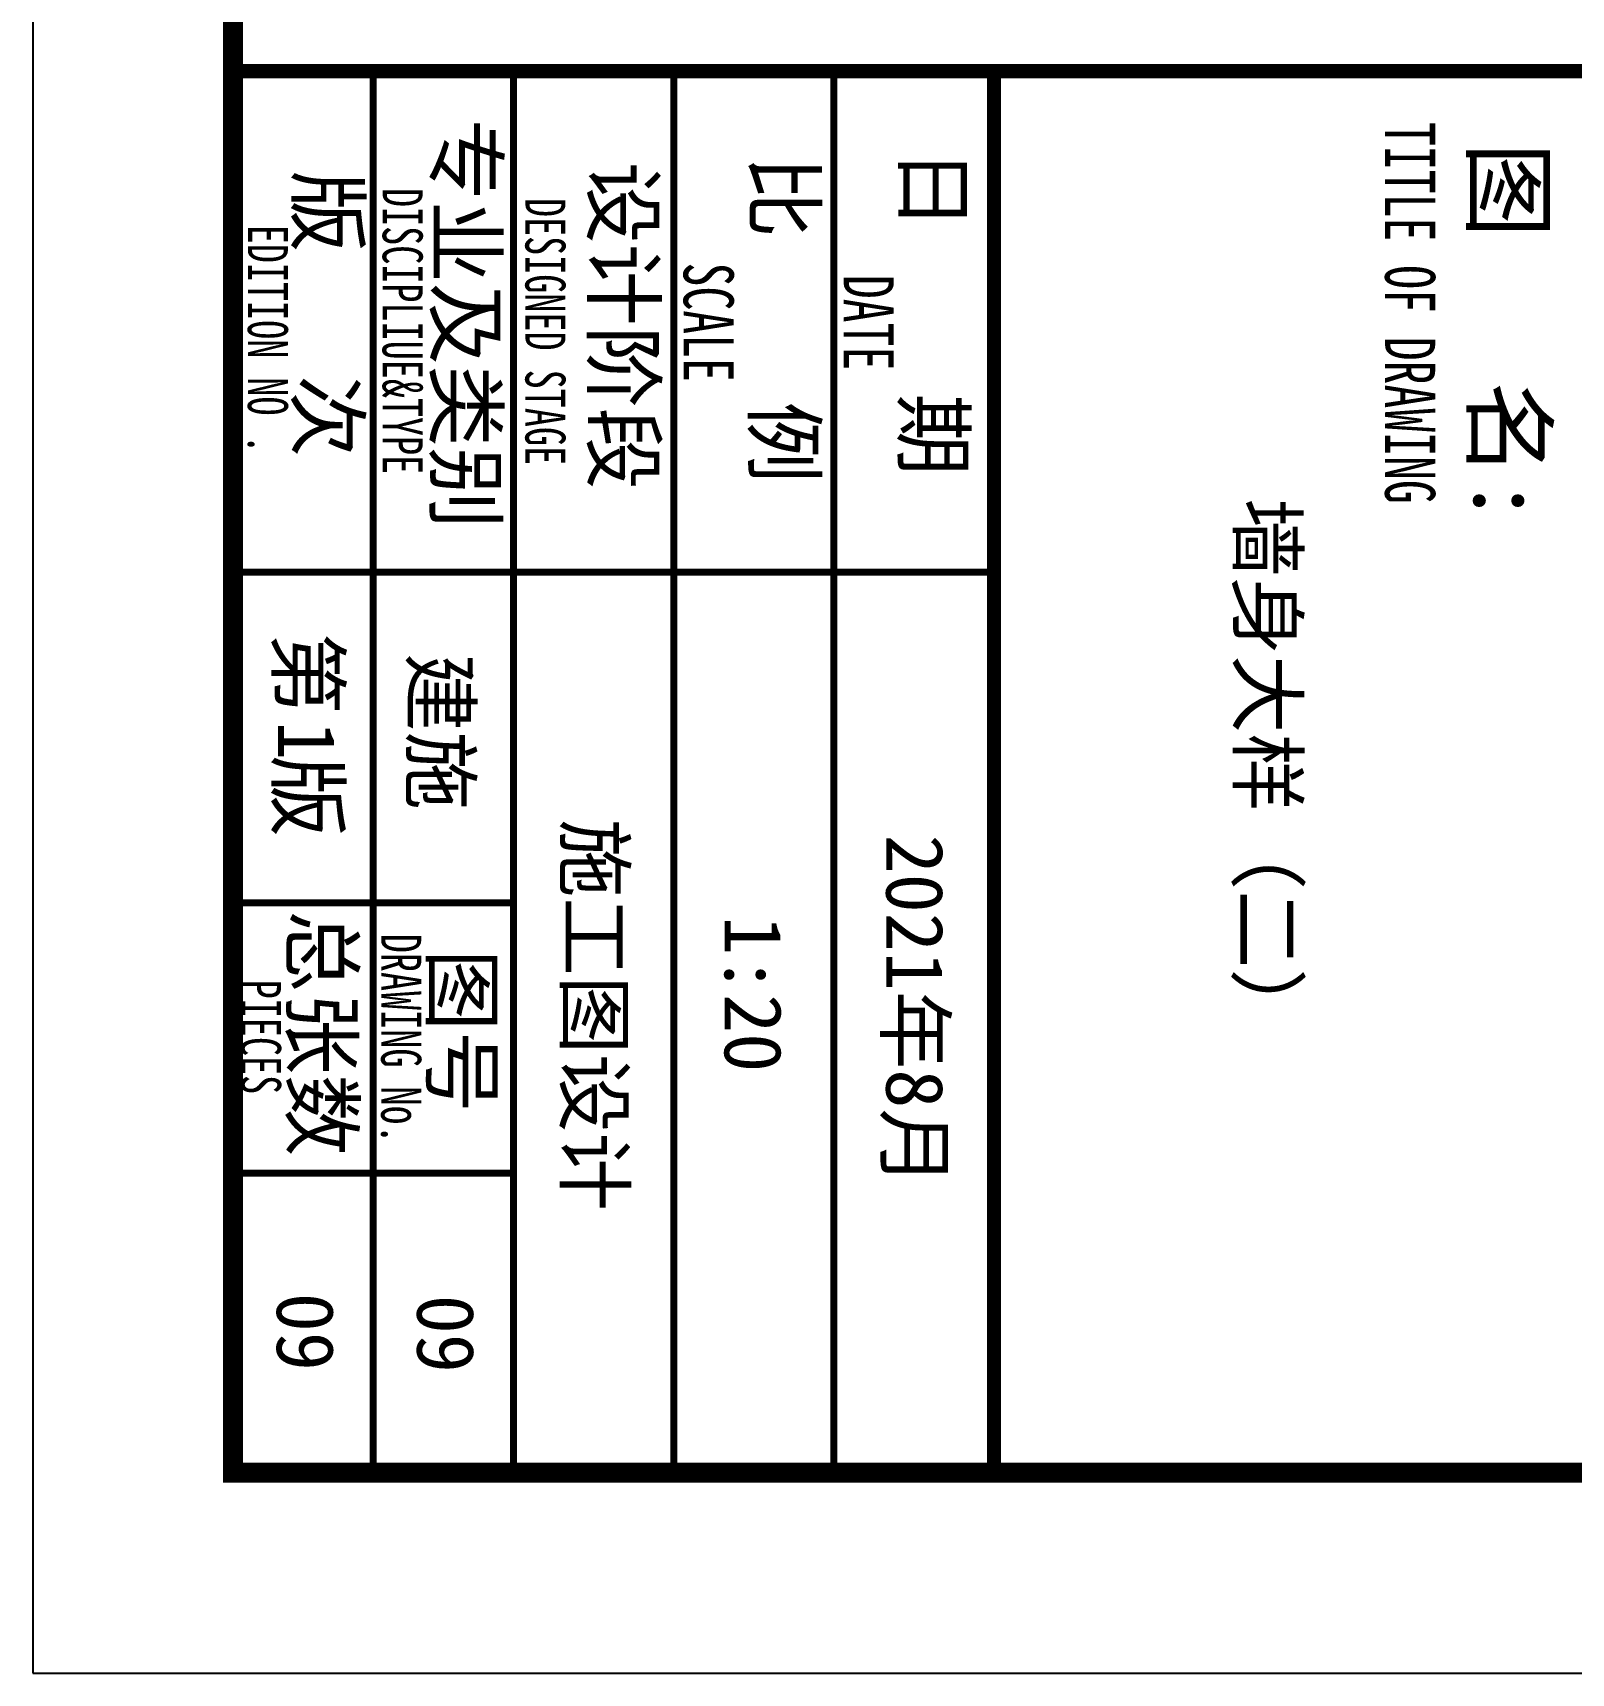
# Model space of a CAD drawing. Extents: x 1188826 to 1909461, y 608442 to 1651179.
# Drawn here: x 1495572 to 1497108, y 923274 to 924911 of the extents above; entities that cross this region are included whole.
import ezdxf

# ---------------------------------------------------------------- set-up
doc = ezdxf.new("R2010")
doc.units = 0
doc.header["$LTSCALE"] = 1000
doc.header["$MEASUREMENT"] = 0
doc.layers.add('WALL', color=9, linetype='Continuous', lineweight=40)
doc.layers.add('图签', color=147, linetype='Continuous', lineweight=18)
doc.layers.add('图框', color=140, linetype='Continuous')
doc.layers.add('图签文字', color=147, linetype='Continuous')
doc.styles.add('宋体', font='', dxfattribs={"height": 50})
doc.styles.add('建筑图签-1', font='simhei.ttf', dxfattribs={"width": 0.7})
doc.styles.get('宋体').set_extended_font_data('SimSun')

# ---------------------------------------------------------------- blocks, each defined once
blk = doc.blocks.new('tq5113')
at = {"layer": '图框'}
for points, const_width in [([(0, 0), (0, 57400)], 70), ([(0, 3800.3), (7000, 3800.3)], 70), ([(2500, 1400.3), (2500, 3800.3)], 35), ([(0, 3000.3), (7000, 3000.3)], 35), ([(0, 2200.3), (7000, 2200.3)], 35), ([(0, 1400.3), (7000, 1400.3)], 35), ([(0, 1400.3), (6500, 1400.3)], 35), ([(2500, 0.3), (2500, 1400.3)], 35), ([(4150, 0.3), (4150, 1400.3)], 35), ([(4150, 0.3), (4150, 1400.3)], 35), ([(4150, 0.3), (4150, 1400.3)], 35), ([(5500, 0), (5500, 1400)], 35), ([(0, 700.3), (4150, 700.3)], 35), ([(4150, 700), (7000, 700)], 35)]:
    blk.add_lwpolyline(points, dxfattribs=dict(at, const_width=const_width))
at = {"layer": '图框', "style": '建筑图签-1', "width": 0.7}
for s, height, p in [('TITLE OF DRAWING', 250, (254, 5752.5)), ('DATE', 250, (1016.5, 3049.2)), ('SCALE', 250, (955.2, 2250)), ('DESIGNED STAGE', 200, (632.6, 1459.9)), ('DISCIPLIUE&TYPE', 200, (582.9, 747.1)), ('DRAWING No.', 200, (4305, 739.9)), ('EDITION NO .', 200, (766.5, 74.1)), ('PIECES', 200, (4533.8, 39.9))]:
    blk.add_text(s, height=height, dxfattribs=at).set_placement(p)
at = {"layer": '图签', "color": 2, "style": '宋体'}
for s, height, p in [('2021年8月', 286.68, (3810, 3261.7)), ('施工图设计', 286.68, (3732.3, 1661.7)), ('建施', 286.68, (2904.2, 892.8)), ('1', 286.7, (3243.3, 225.1)), ('09', 286.68, (6096.6, 219))]:
    blk.add_text(s, height=height, dxfattribs=at).set_placement(p)
at = {"layer": '图签文字', "color": 7, "style": '建筑图签-1'}
for s, height, p in [('图   名:', 350, (355.3, 6195.2)), ('日    期', 300, (383.9, 3348.8)), ('比    例', 300, (422.2, 2601.6)), ('设计阶段', 300, (451.9, 1799.7)), ('专业及类别', 300, (238, 1013.1)), ('图号', 300, (4380.9, 994.4)), ('版   次 ', 300, (496, 323)), ('总张数', 300, (4187.8, 294.4)), ('第 版', 300, (2800.8, 223.4))]:
    blk.add_text(s, height=height, dxfattribs=at).set_placement(p)

msp = doc.modelspace()

# ---------------------------------------------------------------- linework, layer by layer
at = {"layer": '图框'}
msp.add_lwpolyline([(1495571.7, 940093.6), (1495571.7, 923273.6), (1507451.7, 923273.6), (1507451.7, 940093.6)], close=True, dxfattribs=at)
at = {"layer": '图框', "const_width": 20}
msp.add_lwpolyline([(1495771.7, 939593.6), (1495771.7, 923473.6), (1507251.7, 923473.6), (1507251.7, 939593.6)], close=True, dxfattribs=at)

# ---------------------------------------------------------------- block references
at = {"layer": 'WALL', "xscale": 0.2, "yscale": 0.2, "zscale": 0.2, "rotation": 270}
msp.add_blockref('tq5113', (1495771.7, 924872.6), dxfattribs=at)

# ---------------------------------------------------------------- texts
at = {"layer": '图签', "color": 2, "style": '宋体'}
for s, p in [('墙身大样（二）', (1496776, 924446.3)), ('1:20', (1496262.6, 924029.4)), ('09', (1495955.6, 923651.3))]:
    msp.add_text(s, height=57.34, rotation=270, dxfattribs=at).set_placement(p)

doc.saveas('drawing.dxf')
